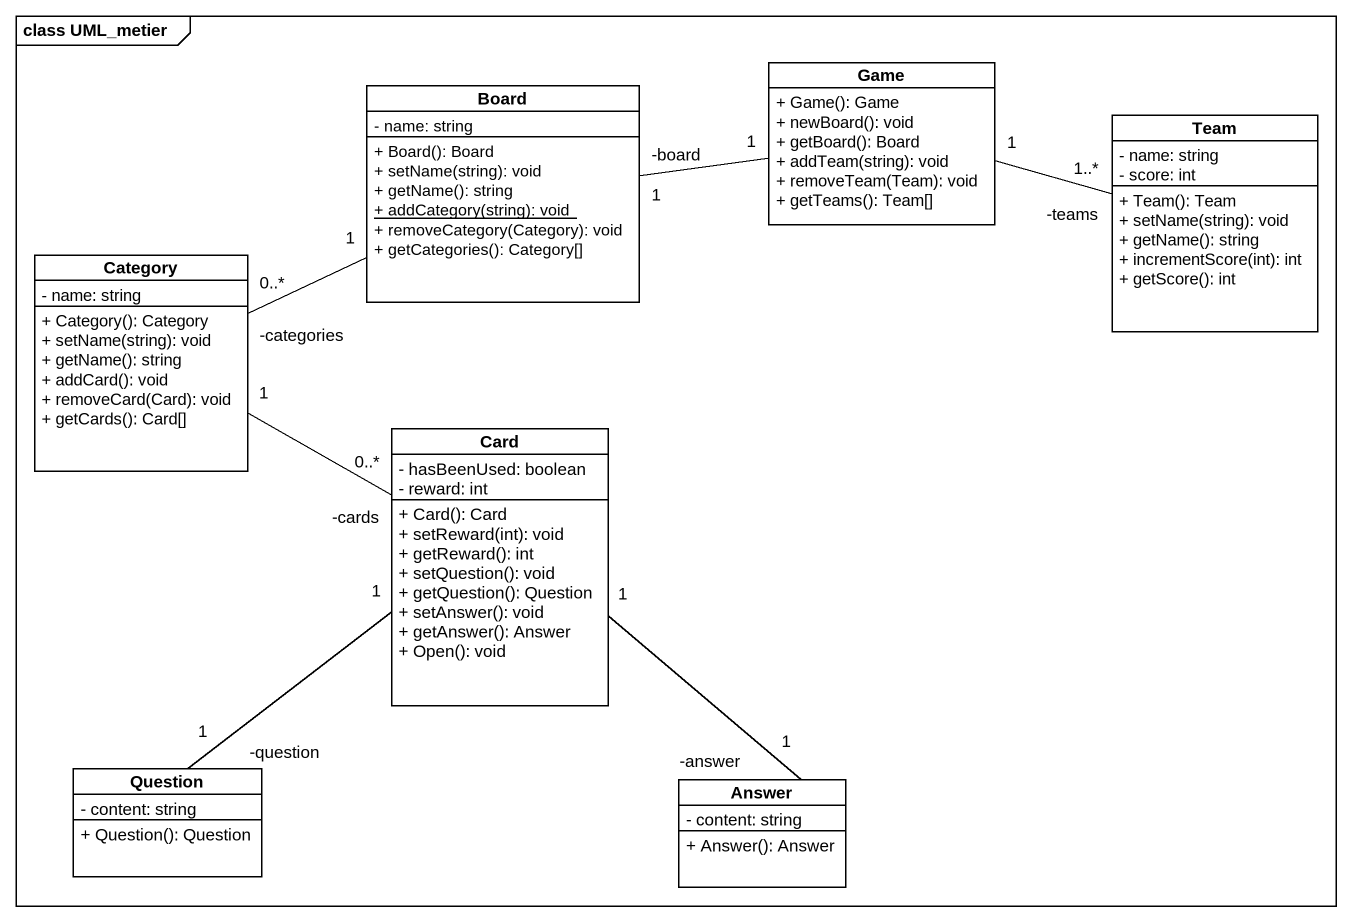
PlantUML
@startuml
mainframe class UML_metier
hide circle
hide empty members
skinparam classAttributeIconSize 0
class Board {
  - name: string
  + Board(): Board
  + setName(string): void
  + getName(): string
  {static} + addCategory(string): void
  + removeCategory(Category): void
  + getCategories(): Category[]
}
class Game {
  + Game(): Game
  + newBoard(): void
  + getBoard(): Board
  + addTeam(string): void
  + removeTeam(Team): void
  + getTeams(): Team[]
}
class Team {
  - name: string
  - score: int
  + Team(): Team
  + setName(string): void
  + getName(): string
  + incrementScore(int): int
  + getScore(): int
}
class Category {
  - name: string
  + Category(): Category
  + setName(string): void
  + getName(): string
  + addCard(): void
  + removeCard(Card): void
  + getCards(): Card[]
}
class "Card" as Card_ {
  - hasBeenUsed: boolean
  - reward: int
  + Card(): Card
  + setReward(int): void
  + getReward(): int
  + setQuestion(): void
  + getQuestion(): Question
  + setAnswer(): void
  + getAnswer(): Answer
  + Open(): void
}
class Question {
  - content: string
  + Question(): Question
}
class Answer {
  - content: string
  + Answer(): Answer
}
Board "-board\n1" -right- "1" Game
Team "-teams\n1..*" -left- "1" Game
Category "-categories\n0..*" -right- "1" Board
Category "1" -right- "-cards\n0..*" Card_
Question "-question\n1" -up- "1" Card_
Answer "-answer\n1" -up- "1" Card_
@enduml
